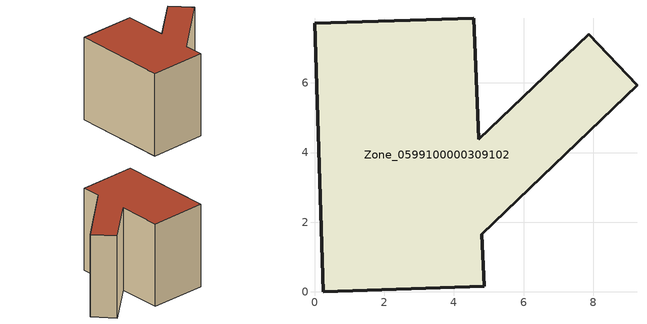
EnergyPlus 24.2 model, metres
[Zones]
Zone_0599100000309102
 floor ground (C_G): 0,7.71 4.57,7.86 4.71,4.38 7.87,7.39 9.26,5.93 4.81,1.66 4.88,0.16 0.25,0 z0
 wall outside (C_F): 0.25,0 4.88,0.16 4.81,1.66 9.26,5.93 7.87,7.39 4.71,4.38 4.57,7.86 0,7.71 0.25,0 z0:6.89
 roof outside (C_R): 4.57,7.86 0,7.71 0.25,0 4.88,0.16 4.81,1.66 9.26,5.93 7.87,7.39 4.71,4.38 z6.89
[BUILDING]
Pand.0599100000309102: North Axis=0; Terrain=City; Loads Convergence Tolerance Value=0.04; Temperature Convergence Tolerance Value=0.4; Solar Distribution=FullExterior; Maximum Number of Warmup Days=25; Minimum Number of Warmup Days=1
[Site:Location]
Rotterdam.The.Hague.AP_ZH_NLD Design_Conditions: Latitude=51.96; Longitude=4.45; Time Zone=1; Elevation=-4.5
[SITE:GROUNDTEMPERATURE:BUILDINGSURFACE]
18, 18, 18, 18, 18, 18, 18, 18, 18, 18, 18, 18
[MATERIAL] Thermal Absorptance=0.9; Solar Absorptance=0.7; Visible Absorptance=0.7
Name | Roughness | Thickness | Conductivity | Density | Specific Heat
G.TC.1946 | MediumSmooth | 0.15 | 1 | 540 | 1210
F.TC.1946 | Rough | 0.3 | 0.857143 | 1920 | 840
R.TC.1946 | MediumRough | 0.2 | 0.909091 | 1500 | 1000
[CONSTRUCTION]
C_G: G.TC.1946
C_F: F.TC.1946
C_R: R.TC.1946
[ZONE]
Zone_0599100000309102: Type=1; Multiplier=1; Ceiling Height=Autocalculate; Volume=Autocalculate; Floor Area=autocalculate; Part of Total Floor Area=Yes
[ZONEINFILTRATION:DESIGNFLOWRATE]
Infil_Zone_0599100000309102: Zone or ZoneList or Space or SpaceList=Zone_0599100000309102; Schedule=AlwaysOn; Design Flow Rate Calculation Method=Flow/Area; Flow Rate per Floor Area=0.003; Constant Term Coefficient=1; Temperature Term Coefficient=0; Velocity Term Coefficient=0; Velocity Squared Term Coefficient=0
[HVACTEMPLATE:ZONE:IDEALLOADSAIRSYSTEM]
Zone_0599100000309102: Maximum Heating Supply Air Temperature=50; Minimum Cooling Supply Air Temperature=13; Maximum Heating Supply Air Humidity Ratio=0.0156; Minimum Cooling Supply Air Humidity Ratio=0.0077; Heating Limit=NoLimit; Cooling Limit=NoLimit; Dehumidification Control Type=ConstantSensibleHeatRatio; Cooling Sensible Heat Ratio=0.7; Dehumidification Setpoint=60; Humidification Control Type=None; Humidification Setpoint=30; Outdoor Air Method=None; Outdoor Air Flow Rate per Person=0.00944; Outdoor Air Flow Rate per Zone Floor Area=0; Outdoor Air Flow Rate per Zone=0; Demand Controlled Ventilation Type=None; Outdoor Air Economizer Type=NoEconomizer; Heat Recovery Type=None; Sensible Heat Recovery Effectiveness=0.7; Latent Heat Recovery Effectiveness=0.65
[ZONECONTROL:THERMOSTAT]
ThermostatControl_Zone_0599100000309102: Zone or ZoneList=Zone_0599100000309102; Control Type Schedule=DualSetpointControlType; Control 1=Thermostat_Zone_0599100000309102; Temperature Difference Between Cutout And Setpoint=0
[THERMOSTATSETPOINT:DUALSETPOINT]
Thermostat_Zone_0599100000309102: Heating Setpoint Temperature Schedule=HeatingSetpoint_Zone_0599100000309102; Cooling Setpoint Temperature Schedule=CoolingSetpoint_Zone_0599100000309102
[SCHEDULE:COMPACT]
HeatingSetpoint_Zone_0599100000309102: Through: 12/31, For: AllDays, Until: 24:00, 21
CoolingSetpoint_Zone_0599100000309102: Through: 12/31, For: AllDays, Until: 24:00, 24
DualSetpointControlType: Through: 12/31, For: AllDays, Until: 24:00, 4
AlwaysOn: Through: 12/31, For: AllDays, Until: 24:00, 1
